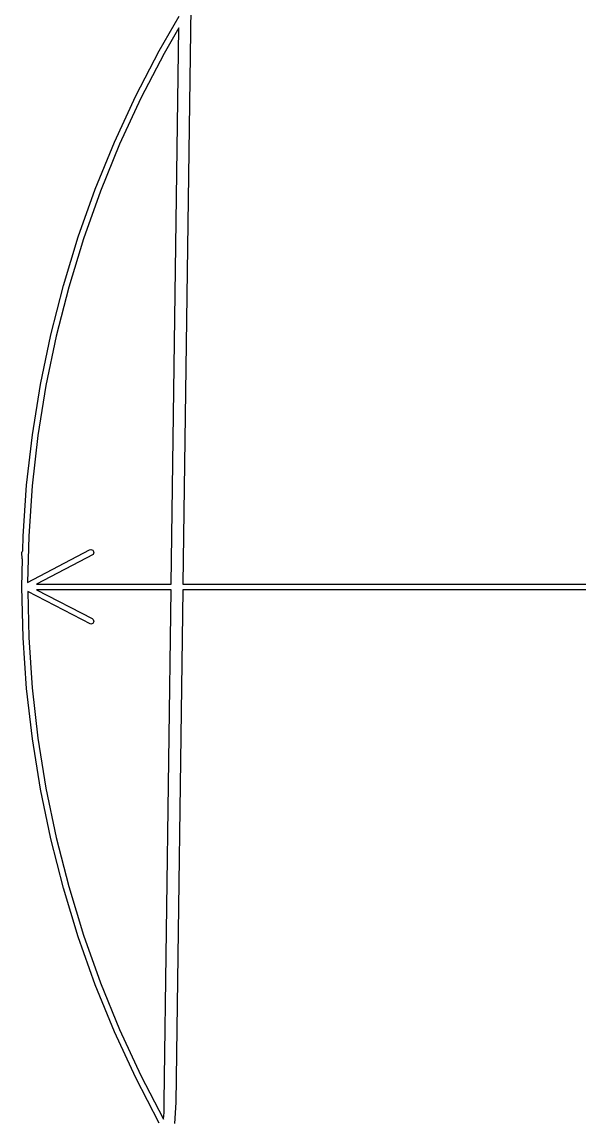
# Model space of a CAD drawing. Extents: x 87 to 387, y -217 to -84.
# Drawn here: x 217.77 to 227.28, y -167.71 to -148.96 of the extents above; entities that cross this region are included whole.
import ezdxf

# ---------------------------------------------------------------- set-up
doc = ezdxf.new("R2010")
doc.units = 0
doc.layers.add('BLACK', color=7, linetype='CONTINUOUS')

msp = doc.modelspace()

# ---------------------------------------------------------------- linework, layer by layer
at = {"layer": 'BLACK', "linetype": 'CONTINUOUS'}
for p, q in [((220.11468, -149.453015), (220.453842, -148.865569)), ((220.654013, -148.713119), (220.520233, -158.553528)), ((220.451194, -149.060281), (220.19809, -149.498672)), ((220.322134, -158.553548), (220.451194, -149.060281)), ((219.715676, -150.223058), (220.11468, -149.453015)), ((220.19809, -149.498672), (219.801077, -150.264871)), ((219.352134, -151.010463), (219.715676, -150.223058)), ((219.801077, -150.264871), (219.43935, -151.048346)), ((219.024807, -151.813599), (219.352134, -151.010463)), ((219.43935, -151.048346), (219.113656, -151.847473)), ((218.734373, -152.630801), (219.024807, -151.813599)), ((219.113656, -151.847473), (218.824673, -152.660596)), ((218.481435, -153.460374), (218.734373, -152.630801)), ((218.824673, -152.660596), (218.572997, -153.486029)), ((218.266517, -154.300601), (218.481435, -153.460374)), ((218.572997, -153.486029), (218.359152, -154.322061)), ((218.090064, -155.149738), (218.266517, -154.300601)), ((218.359152, -154.322061), (218.18358, -155.16696)), ((217.952443, -156.006027), (218.090064, -155.149738)), ((218.18358, -155.16696), (218.046645, -156.018975)), ((217.853937, -156.867692), (217.952443, -156.006027)), ((218.046645, -156.018975), (217.948631, -156.876339)), ((217.794752, -157.732947), (217.853937, -156.867692)), ((217.948631, -156.876339), (217.889741, -157.737275)), ((217.78903, -157.984211), (217.794752, -157.732947)), ((217.889741, -157.737275), (217.871846, -158.523207)), ((217.774996, -158.013574), (217.778802, -157.99444)), ((217.778802, -158.119128), (217.774996, -158.013574)), ((217.778802, -157.99444), (217.78903, -157.984211)), ((217.871846, -158.523207), (218.928412, -157.969223)), ((218.989802, -158.045713), (218.020812, -158.553778)), ((218.928412, -157.969223), (218.947142, -157.963763)), ((218.947142, -157.963763), (218.983639, -157.975271)), ((218.983639, -157.975271), (219.001309, -158.009215)), ((219.001309, -158.009215), (218.989802, -158.045713)), ((217.77501, -158.6), (217.785799, -158.126125)), ((217.785799, -158.126125), (217.778802, -158.119128)), ((217.794752, -159.467053), (217.77501, -158.6)), ((218.020812, -158.553778), (220.322134, -158.553548)), ((220.520233, -158.553528), (235.390286, -158.552041)), ((218.947142, -159.236225), (217.871931, -158.680534)), ((217.871931, -158.680534), (217.889741, -159.462725)), ((220.320826, -158.649744), (218.022438, -158.649974)), ((218.022438, -158.649974), (218.974587, -159.142064)), ((220.202067, -167.385228), (220.320826, -158.649744)), ((220.518925, -158.649724), (220.400032, -167.3951)), ((236.773823, -158.648098), (220.518925, -158.649724)), ((218.974587, -159.142064), (218.989802, -159.154275)), ((218.989802, -159.154275), (219.001309, -159.190773)), ((218.983639, -159.224717), (218.947142, -159.236225)), ((219.001309, -159.190773), (218.983639, -159.224717)), ((217.853937, -160.332308), (217.794752, -159.467053)), ((217.889741, -159.462725), (217.948631, -160.323661)), ((217.952443, -161.193973), (217.853937, -160.332308)), ((217.948631, -160.323661), (218.046645, -161.181025)), ((218.090064, -162.050262), (217.952443, -161.193973)), ((218.046645, -161.181025), (218.18358, -162.03304)), ((218.266517, -162.899399), (218.090064, -162.050262)), ((218.18358, -162.03304), (218.359152, -162.877939)), ((218.481435, -163.739626), (218.266517, -162.899399)), ((218.359152, -162.877939), (218.572997, -163.713971)), ((218.734373, -164.569199), (218.481435, -163.739626)), ((218.572997, -163.713971), (218.824673, -164.539404)), ((219.024807, -165.386401), (218.734373, -164.569199)), ((218.824673, -164.539404), (219.113656, -165.352527)), ((219.113656, -165.352527), (219.43935, -166.151654)), ((219.352134, -166.189537), (219.024807, -165.386401)), ((219.715676, -166.976942), (219.352134, -166.189537)), ((219.43935, -166.151654), (219.801077, -166.935129)), ((220.11468, -167.746985), (219.715676, -166.976942)), ((219.801077, -166.935129), (220.186092, -167.678173)), ((220.197708, -167.564674), (220.20005, -167.392366)), ((220.20005, -167.392366), (220.202067, -167.385228)), ((220.40003, -167.395116), (220.379108, -167.756464)), ((220.400032, -167.3951), (220.40003, -167.395116)), ((220.186092, -167.678173), (220.197708, -167.564674))]:
    msp.add_line(p, q, dxfattribs=at)

doc.saveas('drawing.dxf')
